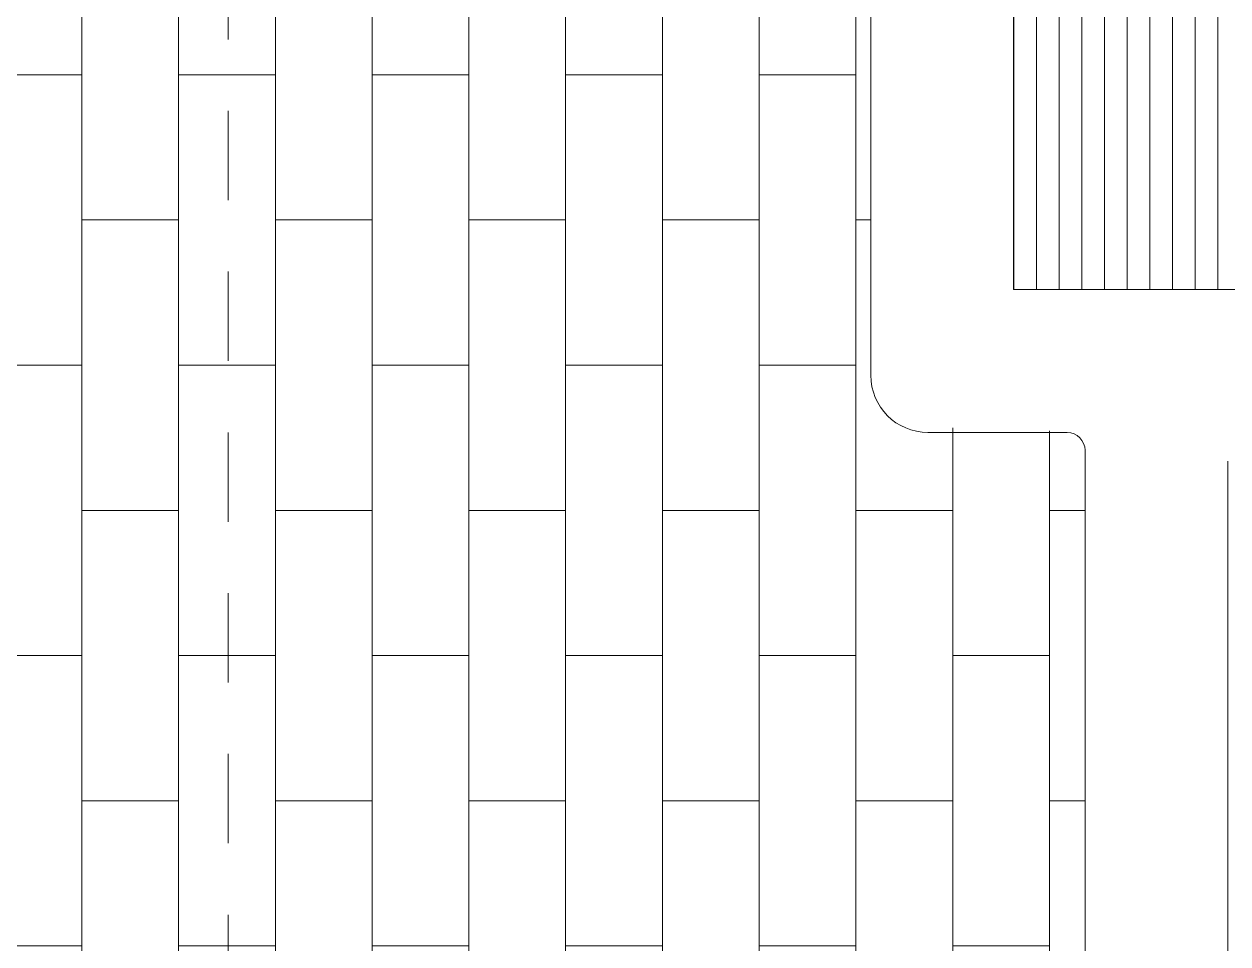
# Model space of a CAD drawing. Header units: metres. Extents: x 8 to 2416, y -346 to 476.
# Drawn here: x 28.866 to 30.552, y 44.038 to 45.325 of the extents above; entities that cross this region are included whole.
import ezdxf

# ---------------------------------------------------------------- set-up
doc = ezdxf.new("R2010")
doc.units = ezdxf.units.M
doc.linetypes.add('0', pattern=[0])
doc.linetypes.add('HIDDEN2', pattern=[0.1875, 0.125, -0.0625])
doc.layers.get('0').update_dxf_attribs({"color": 250, "linetype": '0', "lineweight": 20})
for name, color, linetype, lineweight in [('A-WALL', 250, 'Continuous', 20), ('baños', 140, 'Continuous', 0), ('closets', 253, 'Continuous', 0)]:
    doc.layers.add(name, color=color, linetype=linetype, lineweight=lineweight)
doc.layers.add('hatch piso', color=253, linetype='Continuous', lineweight=0, transparency=0.7)
doc.layers.add('Techos 1', color=7, linetype='HIDDEN2', lineweight=9, true_color=0x42391a)

# ---------------------------------------------------------------- blocks, each defined once
blk = doc.blocks.new('PL BASE 1N NASAS 09')
at = {"layer": 'closets', "transparency": 33554687}
h = blk.add_hatch(dxfattribs=at)
h.set_pattern_fill('LINE', color=256, scale=0.01, angle=90)
h.set_pattern_definition([(90, (-228.034673, 138.20951), (-0.03175, 2e-18), [])])
h.paths.add_polyline_path([(-120.1311, -43.2498), (-118.0815, -43.2498), (-118.0815, -42.8498), (-120.1311, -42.8498)])
at = {"layer": 'A-WALL'}
for p, q in [((-120.3311, -42.8498), (-120.3311, -43.3698)), ((-120.1311, -42.8498), (-120.1311, -43.2498)), ((-120.1311, -43.2498), (-118.0811, -43.2498)), ((-120.2511, -43.4498), (-120.0561, -43.4498)), ((-120.0311, -43.4741), (-120.0311, -44.2248)), ((-119.8311, -43.4898), (-119.8311, -44.2248))]:
    blk.add_line(p, q, dxfattribs=at)
at = {"layer": 'A-WALL', "transparency": 33554684}
blk.add_line((-120.1559, -43.4498), (-120.2511, -43.4498), dxfattribs=at)
at = {"layer": 'A-WALL'}
blk.add_arc((-120.2511, -43.3698), 0.08, 180, 270, dxfattribs=at)
at = {"layer": 'A-WALL', "transparency": 33554684}
blk.add_arc((-120.0561, -43.4748), 0.025, 0, 90, dxfattribs=at)
at = {"layer": 'Techos 1'}
blk.add_line((-121.2311, -42.5497), (-121.2311, -47.9498), dxfattribs=at)
blk = doc.blocks.new('PL MUEBLES 1N NASAS 09')
at = {"layer": 'hatch piso'}
h = blk.add_hatch(dxfattribs=at)
h.set_pattern_fill('AR-BRSTD', color=256, scale=0.002, angle=-90)
h.set_pattern_definition([(270, (38.70153, 39.36118), (0.1354836, -2e-17), []), (0, (38.70153, 39.36118), (0.1354836, 0.2032), [0.1354836, -0.1354836])])
edge = h.paths.add_edge_path()
edge.add_line((42.2305, 44.7307), (42.2055, 44.7557))
edge.add_line((42.2055, 44.7557), (42.0805, 44.7557))
edge.add_arc((42.0805, 44.9057), 0.15, 180, 270, ccw=False)
edge.add_line((41.9305, 44.9057), (41.9305, 46.5503))
edge.add_line((41.9305, 46.5503), (38.7304, 46.5503))
edge.add_line((38.7304, 46.5503), (38.7304, 39.3612))
edge.add_line((38.7304, 39.3612), (41.9305, 39.3612))
edge.add_line((41.9305, 39.3612), (41.9305, 41.0057))
edge.add_arc((42.0805, 41.0057), 0.15, 90, 180, ccw=False)
edge.add_line((42.0805, 41.1557), (42.2305, 41.1557))
edge.add_line((42.2305, 41.1557), (42.2305, 44.7307))
at = {"layer": 'baños'}
blk.add_blockref('PL BASE 1N NASAS 09', (162.2615, 88.2033), dxfattribs=at)

msp = doc.modelspace()

# ---------------------------------------------------------------- block references
msp.add_blockref('PL MUEBLES 1N NASAS 09', (-11.8789, 0))

doc.saveas('drawing.dxf')
